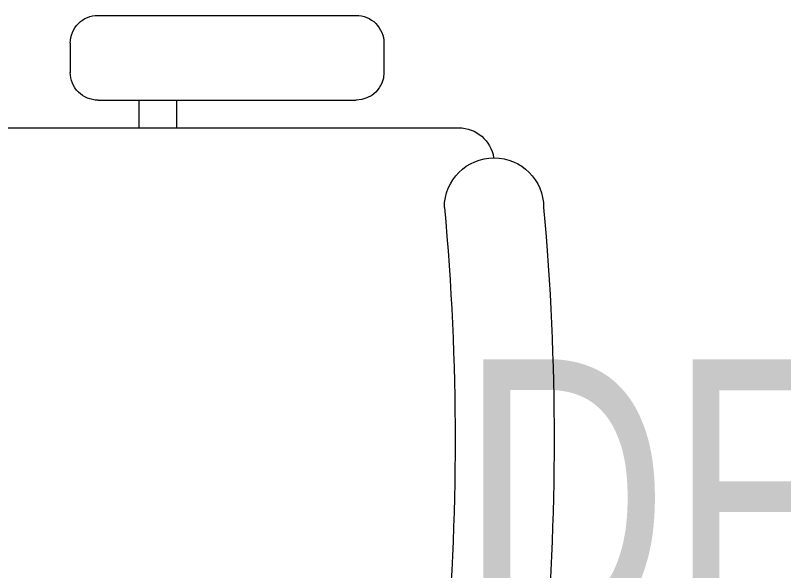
# Model space of a CAD drawing. Header units: millimetres. Extents: x -2143172 to 5255, y -610845 to 279739.
# Drawn here: x -1249608 to -1249064, y -16494 to -16101 of the extents above; entities that cross this region are included whole.
import ezdxf

# ---------------------------------------------------------------- set-up
doc = ezdxf.new("R2010")
doc.units = ezdxf.units.MM
doc.header["$LTSCALE"] = 30
doc.layers.get('0').update_dxf_attribs({"lineweight": 5})
doc.layers.add('72_EGR_BASE_TEXT', color=7, linetype='Continuous', lineweight=5)
doc.layers.add('LOADING', color=163, linetype='Continuous', lineweight=5)
doc.styles.add('X3G_ENTITY_9EC9', font='swisscl.ttf', dxfattribs={"height": 0.2})

# ---------------------------------------------------------------- blocks, each defined once
blk = doc.blocks.new('GF21018-P')
at = {"color": 0}
for p, q in [((-0.2206958158158443, 0.4756307261486727), (-0.2206958158158443, 0.0674977280054634)), ((-0.2805980196294406, 0.3422072443699342), (-0.2598282612620899, 0.3422072443699342)), ((-0.3002131404457629, 0.322592123553612), (-0.3002131404457629, 0.1400010304266672)), ((-0.2402131404457641, 0.322592123553612), (-0.2402131404457641, 0.1400010304266708)), ((-0.2402131404457641, 0.2937232591883401), (-0.2206958158158443, 0.2937232591883365)), ((-0.2402131404457641, 0.2670847420663591), (-0.2206958158158443, 0.2670847420663591)), ((-0.2805980196294406, 0.1203859096103415), (-0.2598282612620899, 0.120385909610345))]:
    blk.add_line(p, q, dxfattribs=at)
for centre, radius, start, end in [((-0.2805980196294406, 0.322592123553612), 0.0196151208163253, 90, 180.0000000000001), ((-0.2598282612620899, 0.322592123553612), 0.0196151208163253, 359.9999999999999, 90), ((-0.2805980196294406, 0.1400010304266672), 0.0196151208163253, 180.0000000000001, 270.0000000000004), ((-0.2598282612620899, 0.1400010304266708), 0.0196151208163253, 270.0000000000006, 359.9999999999999), ((-0.1642902328567111, 0.0424977280054613), 0.0351139560901341, 90.00000000000004, 270), ((-4.0174444003e-06, 1.846735474002139), 1.776735474005004, 264.6945553321505, 275.3052680112835), ((-0.1956958158158457, 0.0674977280054634), 0.025, 179.9999999999999, 261.4720758531367), ((-3.2405935642e-06, 1.831363171438854), 1.831363171441721, 264.8532206013883, 275.1469821681523)]:
    blk.add_arc(centre, radius, start, end, dxfattribs=at)

msp = doc.modelspace()

# ---------------------------------------------------------------- block references
at = {"layer": 'LOADING', "extrusion": (7.774263848676225e-06, 2.240207019314477e-05, 0.9999999997188542), "xscale": -1000, "yscale": 1000.000000000001, "zscale": 1000, "rotation": 90.00141075505213}
msp.add_blockref('GF21018-P', (-1249226.830020506, -16401.15808193374, -10.17598454115363), dxfattribs=at)

# ---------------------------------------------------------------- texts
at = {"layer": '72_EGR_BASE_TEXT', "insert": (-1248057.987812804, -16344.20544087712, 5.890267908981173e-07), "char_height": 200, "width": 3270.330218415707, "attachment_point": 2, "style": 'X3G_ENTITY_9EC9'}
msp.add_mtext('DENTAL CONSULTATION /EXAMINATION ROOM', dxfattribs=at)

doc.saveas('drawing.dxf')
